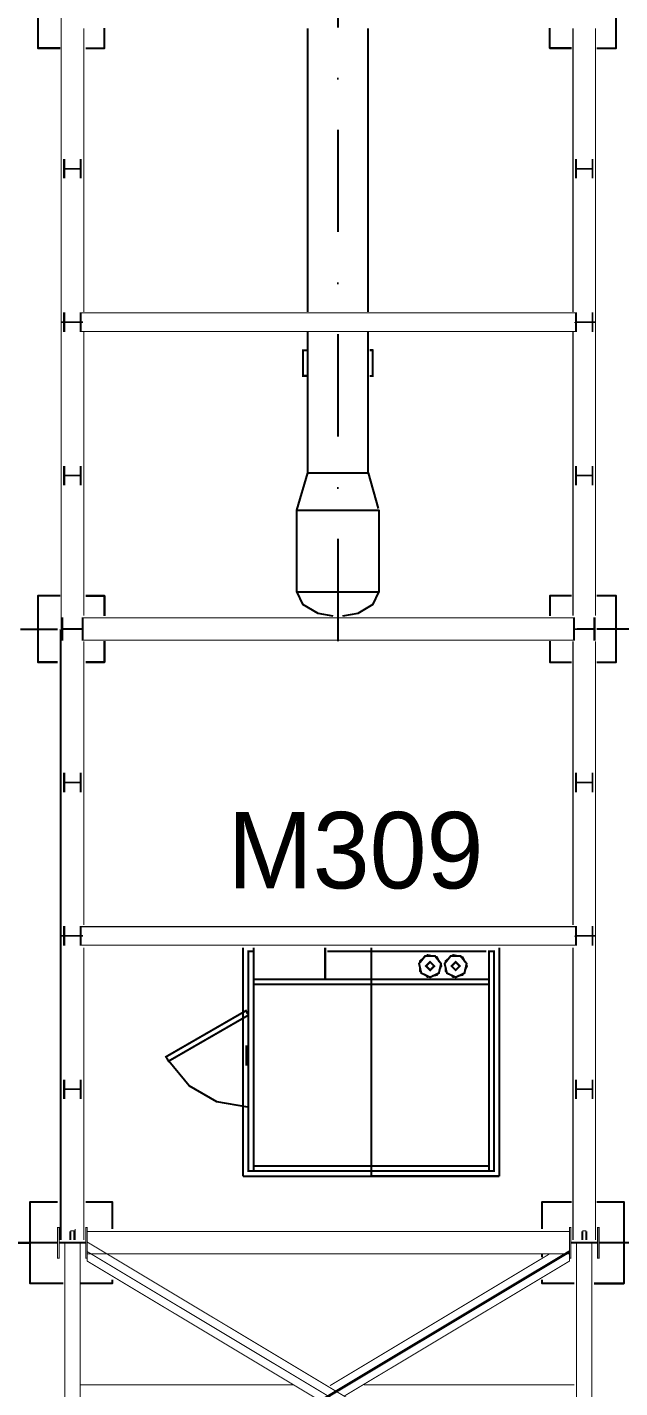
# Model space of a CAD drawing. Extents: x -57244 to 324435, y 15553 to 159369.
# Drawn here: x 176421 to 182210, y 110060 to 123362 of the extents above; entities that cross this region are included whole.
import ezdxf

# ---------------------------------------------------------------- set-up
doc = ezdxf.new("R2010")
doc.units = 0
doc.header["$LTSCALE"] = 2000
doc.header["$MEASUREMENT"] = 0
doc.linetypes.add('DASHDOT', pattern=[1, 0.5, -0.25, 0, -0.25])
doc.layers.add('BASE', color=253, linetype='CONTINUOUS')
doc.styles.add('TXT', font='TXT', dxfattribs={"height": 0.2})

msp = doc.modelspace()

# ---------------------------------------------------------------- linework, layer by layer
at = {"layer": 'BASE', "linetype": 'DASHDOT'}
for p, q in [((179456, 126360, 1661), (179456, 117195, 779)), ((176355, 117478, 150), (176716, 117478, 150)), ((182700, 117478, 150), (181987, 117478, 150)), ((176716, 111478, 150), (176244, 111478, 150)), ((182700, 111478, 150), (182015, 111478, 150))]:
    msp.add_line(p, q, dxfattribs=at)
at = {"layer": 'BASE', "linetype": 'Continuous'}
for p, q in [((176744, 123158), (176526, 123158)), ((176994, 123158), (177176, 123158)), ((181526, 123158), (181738, 123158)), ((181987, 123158), (182176, 123158)), ((176716, 117153), (176526, 117153)), ((177176, 117153), (176994, 117153)), ((181526, 117153), (181738, 117153)), ((181987, 117153), (182176, 117153)), ((178532, 112128, 2710), (178532, 114362, 2710)), ((178532, 112128, 2650), (178532, 114362, 2650)), ((179782, 114362, 2961), (179782, 112128, 2961)), ((181032, 114362, 2710), (181032, 112128, 2710)), ((181032, 114362, 2650), (181032, 112128, 2650)), ((178532, 112128, 2650), (181032, 112128, 2650)), ((178532, 112128, 2710), (179782, 112128, 2961)), ((179782, 112128, 2961), (181032, 112128, 2710)), ((181032, 112128, 2650), (179782, 112128, 2650)), ((175689, 111478, 150), (176451, 111478, 150)), ((181451, 111338, 150), (181451, 111366, 150)), ((181451, 111338, 150), (181451, 111366, 150)), ((176772, 111078), (176451, 111078)), ((177251, 111078), (176938, 111078)), ((181765, 111078), (181451, 111078)), ((181960, 111078), (182251, 111078))]:
    msp.add_line(p, q, dxfattribs=at)
for points, elevation in [([(177176, 123600), (177176, 123808), (176526, 123808), (176526, 123158), (176744, 123158)], 150), ([(177176, 123600), (177176, 123808), (176526, 123808), (176526, 123158), (176744, 123158)], 150), ([(181987, 123158), (182176, 123158), (182176, 123808), (181526, 123808), (181526, 123600)], 150), ([(181987, 123158), (182176, 123158), (182176, 123808), (181526, 123808), (181526, 123600)], 150), ([(176994, 123158), (177176, 123158), (177176, 123351)], 150), ([(176994, 123158), (177176, 123158), (177176, 123351)], 150), ([(181738, 123158), (181526, 123158), (181526, 123351)], 150), ([(181738, 123158), (181526, 123158), (181526, 123351)], 150), ([(179158, 119953), (179116, 119953), (179116, 120203), (179158, 120203)], 600), ([(179768, 119953), (179796, 119953), (179796, 120203), (179768, 120203)], 600), ([(176744, 117803), (176526, 117803), (176526, 117153), (176716, 117153)], 150), ([(176744, 117803), (176526, 117803), (176526, 117153), (176716, 117153)], 150), ([(177176, 117608), (177176, 117803), (176994, 117803)], 150), ([(176994, 117803), (177176, 117803), (177176, 117608)], 150), ([(181738, 117803), (181526, 117803), (181526, 117608)], 150), ([(181738, 117803), (181526, 117803), (181526, 117608)], 150), ([(181987, 117153), (182176, 117153), (182176, 117803), (181987, 117803)], 150), ([(181987, 117153), (182176, 117153), (182176, 117803), (181987, 117803)], 150), ([(176994, 117153), (177176, 117153), (177176, 117358)], 150), ([(177176, 117358), (177176, 117153), (176994, 117153)], 150), ([(181526, 117358), (181526, 117153), (181738, 117153)], 150), ([(181526, 117358), (181526, 117153), (181738, 117153)], 150), ([(178575, 112804), (178274, 112857), (178003, 113013), (177803, 113252)], 400), ([(176772, 111078), (176451, 111078), (176451, 111878), (176716, 111878)], 150), ([(176772, 111078), (176451, 111078), (176451, 111878), (176716, 111878)], 150), ([(176994, 111878), (177251, 111878), (177251, 111615)], 150), ([(176994, 111878), (177251, 111878), (177251, 111615)], 150), ([(181451, 111615), (181451, 111878), (181738, 111878)], 150), ([(181451, 111615), (181451, 111878), (181738, 111878)], 150), ([(181987, 111878), (182251, 111878), (182251, 111078), (181960, 111078)], 150), ([(181987, 111878), (182251, 111878), (182251, 111078), (181960, 111078)], 150), ([(177251, 111116), (177251, 111078), (176938, 111078)], 150), ([(177251, 111116), (177251, 111078), (176938, 111078)], 150), ([(181765, 111078), (181451, 111078), (181451, 111116)], 150), ([(181765, 111078), (181451, 111078), (181451, 111116)], 150)]:
    msp.add_lwpolyline(points, dxfattribs=dict(at, elevation=elevation))
for points, const_width, elevation in [([(176859, 123474), (176753, 123474), (176753, 120481), (176859, 120481)], 10, 6851), ([(176753, 120481), (176753, 123474), (176859, 123474)], 10, 7039), ([(176966, 120481), (176753, 120481), (176753, 123474), (176938, 123474)], 10, 7050), ([(176973, 120576), (176973, 123351)], 10, 6840), ([(176973, 123351), (176973, 120576)], 10, 6851), ([(176973, 120576), (176973, 123351)], 10, 7039), ([(176973, 120576), (176973, 123351)], 10, 7050), ([(179161, 120576), (179161, 123351)], 20, 1300), ([(179751, 120576), (179751, 123351)], 20, 1300), ([(181753, 120576), (181753, 123351)], 10, 7050), ([(181753, 123351), (181753, 120576)], 10, 7039), ([(181753, 120576), (181753, 123351)], 10, 6851), ([(181793, 120481), (181973, 120481), (181973, 123351)], 10, 7050), ([(181866, 120481), (181973, 120481), (181973, 123351)], 10, 6851), ([(181973, 123351), (181973, 120481)], 10, 7039), ([(176949, 120481), (176949, 120568)], 10, 7638), ([(181777, 120388), (181777, 120568), (176949, 120568)], 10, 7629), ([(176753, 120475), (176859, 120475)], 10, 6851), ([(176966, 117482), (176753, 117482), (176753, 120475), (176966, 120475)], 10, 7050), ([(176753, 117497), (176753, 120475), (176966, 120475)], 10, 6840), ([(176866, 120481), (176966, 120481)], 10, 6851), ([(176866, 120475), (176966, 120475)], 10, 7039), ([(176966, 120475), (176866, 120475)], 10, 6851), ([(176949, 120388), (176949, 120475)], 10, 7638), ([(176949, 120388), (181777, 120388)], 10, 7790), ([(176973, 120382), (176973, 117608)], 10, 6840), ([(176973, 117608), (176973, 120382)], 10, 7039), ([(176973, 120382), (176973, 117608)], 10, 6851), ([(176973, 120382), (176973, 117608)], 10, 7050), ([(179161, 119006), (179161, 120382)], 20, 1300), ([(179751, 120382), (179751, 119006)], 20, 1300), ([(181753, 120382), (181753, 117608)], 10, 6840), ([(181753, 120382), (181753, 117608)], 10, 7050), ([(181753, 120382), (181753, 117608)], 10, 7039), ([(181973, 117608), (181973, 120475), (181765, 120475)], 10, 7050), ([(181765, 120475), (181973, 120475)], 10, 6840), ([(181859, 120475), (181765, 120475)], 10, 7039), ([(181793, 120481), (181859, 120481)], 10, 6851), ([(181866, 120475), (181973, 120475), (181973, 117608)], 10, 6851), ([(179158, 120203), (179116, 120203), (179116, 119953), (179158, 119953)], 20, 600), ([(179768, 119953), (179796, 119953), (179796, 120203), (179768, 120203)], 20, 600), ([(176968, 117386), (176968, 117588), (176966, 117588)], 10, 150), ([(176968, 117368), (176968, 117588)], 10, 7590), ([(176968, 117588), (181758, 117588), (181758, 117481)], 10, 7789), ([(176968, 117368), (176968, 117588)], 10, 7800), ([(176968, 117588), (181758, 117588), (181758, 117386)], 10, 7590), ([(176968, 117481), (176968, 117588)], 10, 7789), ([(176968, 117481), (176968, 117588)], 10, 7601), ([(181758, 117481), (181758, 117588)], 10, 7601), ([(181758, 117588), (181758, 117368)], 10, 7800), ([(176744, 117474), (176743, 117474)], 10, 6773), ([(176966, 117474), (176753, 117474), (176753, 114501)], 10, 6840), ([(176859, 117474), (176753, 117474), (176753, 114501)], 10, 7039), ([(176966, 114481), (176753, 114481), (176753, 117474), (176966, 117474)], 10, 7050), ([(176859, 117482), (176772, 117482)], 10, 6851), ([(176966, 117482), (176866, 117482)], 10, 6851), ([(181738, 117368), (176968, 117368), (176968, 117474)], 10, 7601), ([(176968, 117368), (176968, 117474)], 10, 7789), ([(181758, 117474), (181758, 117386)], 10, 7601), ([(181758, 117474), (181758, 117386)], 10, 7789), ([(181765, 117474), (181960, 117474)], 10, 7050), ([(181765, 117474), (181859, 117474)], 10, 6851), ([(181793, 117482), (181859, 117482)], 10, 7039), ([(181960, 117482), (181793, 117482)], 10, 7050), ([(181793, 117482), (181960, 117482)], 10, 6840), ([(181866, 117482), (181960, 117482)], 10, 7039), ([(181866, 117474), (181960, 117474)], 10, 7039), ([(181960, 117474), (181866, 117474)], 10, 6851), ([(176968, 117368), (181738, 117368)], 10, 7789), ([(176973, 114584), (176973, 117358)], 10, 7050), ([(176973, 114584), (176973, 117358)], 10, 7039), ([(181753, 114584), (181753, 117358)], 10, 7050), ([(181793, 114481), (181973, 114481), (181973, 117358)], 10, 7050), ([(181973, 117358), (181973, 114481), (181866, 114481)], 10, 6851), ([(181973, 114481), (181973, 117358)], 10, 7039), ([(176949, 114568), (181777, 114568), (181777, 114388), (176949, 114388)], 10, 7629), ([(176949, 114568), (181777, 114568), (181777, 114481)], 10, 7790), ([(176949, 114481), (176949, 114568), (181777, 114568)], 10, 7638), ([(176743, 114481), (176772, 114481)], 10, 5486), ([(176859, 114475), (176753, 114475), (176753, 111504)], 10, 7039), ([(176753, 111504), (176753, 114475)], 10, 6851), ([(176966, 114475), (176753, 114475), (176753, 111504)], 10, 7050), ([(176859, 114481), (176772, 114481)], 10, 6851), ([(176966, 114481), (176866, 114481)], 10, 6851), ([(176966, 114475), (176866, 114475)], 10, 7039), ([(176949, 114475), (176949, 114388), (181777, 114388), (181777, 114475)], 10, 7638), ([(181777, 114475), (181777, 114388), (176949, 114388)], 10, 7790), ([(181859, 114475), (181765, 114475)], 10, 6851), ([(181765, 114475), (181973, 114475), (181973, 111504)], 10, 7050), ([(181793, 114481), (181859, 114481)], 10, 6851), ([(176973, 111504), (176973, 114362)], 10, 7039), ([(176973, 111504), (176973, 114362)], 10, 7050), ([(178582, 114328), (178582, 112178), (178632, 112178), (178632, 114328)], 20, 400), ([(178632, 114362), (178632, 114053), (179332, 114053), (179332, 114362)], 20, 2650), ([(178632, 114003), (178632, 114053), (178632, 114328)], 20, 2650), ([(178632, 114328), (178632, 114053)], 20, 2100), ([(179352, 114328), (180905, 114328)], 20, 400), ([(180323, 114283), (180332, 114290), (180378, 114280)], 20, 1900), ([(180368, 114282), (180368, 114282)], 20, 1900), ([(180447, 114223), (180425, 114269), (180406, 114273)], 20, 1900), ([(180406, 114273), (180425, 114269)], 20, 400), ([(180628, 114280), (180582, 114290), (180572, 114282)], 20, 1900), ([(180656, 114273), (180675, 114269), (180697, 114223)], 20, 1900), ([(180982, 112178), (180982, 114328)], 20, 400), ([(181753, 114362), (181753, 111504)], 10, 7050), ([(181753, 111504), (181753, 114362)], 10, 6851), ([(180283, 114251), (180258, 114231), (180258, 114223)], 20, 1900), ([(180258, 114218), (180258, 114218)], 20, 1900), ([(180267, 114127), (180258, 114135), (180258, 114168)], 20, 1900), ([(180441, 114236), (180441, 114236)], 20, 1900), ([(180446, 114140), (180459, 114168)], 20, 1900), ([(180461, 114194), (180467, 114183), (180461, 114172)], 20, 1900), ([(180508, 114223), (180508, 114231), (180533, 114251)], 20, 1900), ([(180508, 114218), (180508, 114218)], 20, 1900), ([(180517, 114128), (180508, 114135), (180508, 114168)], 20, 1900), ([(180696, 114140), (180717, 114183), (180711, 114194)], 20, 1900), ([(180905, 114003), (178632, 114003), (178632, 114053), (180932, 114053), (180932, 114029)], 20, 400), ([(178632, 114053), (178632, 114003)], 20, 400), ([(180321, 114085), (180332, 114076), (180350, 114080)], 20, 1900), ([(180378, 114086), (180425, 114097), (180433, 114112)], 20, 1900), ([(180600, 114080), (180582, 114076), (180571, 114085)], 20, 1900), ([(180628, 114086), (180675, 114097), (180683, 114112)], 20, 1900), ([(178575, 113715), (178557, 113746), (177777, 113296), (177802, 113253), (178575, 113699)], 20, 2500), ([(177777, 113296), (178557, 113746), (178575, 113715)], 20, 400), ([(177802, 113253), (178575, 113699)], 20, 400), ([(178561, 113208), (178561, 113408)], 20, 1650), ([(180932, 112178), (178632, 112178), (178632, 112228), (180932, 112228)], 20, 400), ([(178632, 112228), (178632, 112228)], 20, 400), ([(178632, 112228), (178632, 112178)], 20, 2650), ([(176888, 111504), (176888, 111608), (176883, 111608)], 10, 7789), ([(176888, 111504), (176888, 111608), (176883, 111608)], 10, 7789), ([(177008, 111615), (177008, 111628), (176994, 111628), (176994, 111615)], 10, 150), ([(181718, 111615), (181718, 111628), (181732, 111628), (181732, 111615)], 10, 150), ([(181793, 111474), (181994, 111474), (181994, 111328), (182008, 111328), (182008, 111628), (181994, 111628), (181994, 111482), (181987, 111482)], 10, 150), ([(176718, 111477), (176718, 111328), (176732, 111328), (176732, 111474), (176772, 111474)], 10, 150), ([(176938, 111474), (176788, 111474)], 10, 7800), ([(176788, 111474), (176788, 93478), (176938, 93478), (176938, 96578)], 10, 7650), ([(176788, 111474), (176788, 93478), (176788, 111474), (176938, 111474), (176938, 93478), (176788, 93478)], 10, 7800), ([(176788, 111474), (176938, 111474)], 10, 7800), ([(176994, 111474), (176799, 111474)], 10, 150), ([(176838, 111504), (176838, 111588)], 10, 7789), ([(176838, 111588), (176838, 111504)], 10, 7789), ([(176878, 111504), (176878, 111594), (176848, 111594)], 10, 7789), ([(176878, 111504), (176878, 111594), (176848, 111594), (176848, 111504)], 10, 7789), ([(176938, 108619), (176938, 111474)], 10, 7650), ([(176994, 111504), (176994, 111482), (176994, 111482)], 10, 150), ([(177008, 111588), (177008, 111449)], 10, 7590), ([(177008, 111588), (177008, 111481)], 10, 7789), ([(181718, 111481), (181718, 111588), (177008, 111588), (177008, 111481)], 10, 7601), ([(177008, 111368), (177008, 111588)], 10, 7800), ([(177008, 111477), (177008, 111504)], 10, 150), ([(177008, 111474), (177008, 111449)], 10, 7789), ([(177008, 111449), (177008, 111474)], 10, 7601), ([(181718, 111588), (181718, 111368)], 10, 7800), ([(181718, 111504), (181718, 111449)], 10, 150), ([(181718, 111474), (181718, 111393)], 10, 7601), ([(181738, 111482), (181732, 111482), (181732, 111504)], 10, 150), ([(181732, 111449), (181732, 111474), (181765, 111474)], 10, 150), ([(181788, 111474), (181938, 111474)], 10, 7800), ([(181788, 111474), (181938, 111474), (181938, 93478), (181788, 93478)], 10, 7650), ([(181788, 93478), (181788, 111474), (181788, 93478), (181938, 93478), (181938, 111474), (181788, 111474)], 10, 7800), ([(181938, 111474), (181788, 111474)], 10, 7800), ([(181838, 111504), (181838, 111588)], 10, 7789), ([(181838, 111504), (181838, 111588)], 10, 7789), ([(181878, 111504), (181878, 111594), (181848, 111594), (181848, 111504)], 10, 7789), ([(181878, 111594), (181878, 111504)], 10, 7789), ([(181888, 111588), (181888, 111504)], 10, 7789), ([(181888, 111588), (181888, 111504)], 10, 7789), ([(176937, 108523), (181718, 111391)], 10, 7800), ([(179352, 109984), (177008, 111391), (177008, 111382)], 10, 7720), ([(177008, 111391), (181788, 108523)], 10, 7800), ([(179252, 109951), (177008, 111298), (177008, 111382)], 10, 7792), ([(177132, 111368), (181654, 111368)], 10, 7789), ([(177132, 111368), (181516, 111368)], 10, 7601), ([(179379, 110081), (181520, 111366)], 10, 7728), ([(181718, 111366), (181718, 111298), (179519, 109979)], 10, 7728), ([(181627, 111336), (181599, 111320)], 10, 7720), ([(181627, 111336), (181599, 111320)], 10, 7720), ([(181654, 111353), (181676, 111366)], 10, 7720), ([(181654, 111353), (181676, 111366)], 10, 7720), ([(181679, 111368), (181664, 111368)], 10, 7800), ([(181682, 111379), (181718, 111400)], 10, 7789), ([(181682, 111370), (181718, 111391)], 10, 7789), ([(181710, 111386), (181682, 111370)], 10, 7720), ([(181710, 111386), (181682, 111370)], 10, 7720), ([(181710, 111368), (181682, 111368)], 10, 7601), ([(181710, 111368), (181682, 111368)], 10, 7789), ([(181718, 111393), (181718, 111421)], 10, 7720), ([(181718, 111421), (181718, 111400)], 10, 7728), ([(181718, 111400), (181718, 111391)], 10, 7800), ([(181718, 111298), (179519, 109979)], 10, 7720), ([(181488, 111253), (181460, 111236)], 10, 7720), ([(181460, 111236), (181488, 111253)], 10, 7720), ([(181516, 111270), (181537, 111282)], 10, 7720), ([(181516, 111270), (181537, 111282)], 10, 7720), ([(181183, 111070), (181211, 111087)], 10, 7720), ([(181183, 111070), (181211, 111087)], 10, 7720), ([(181238, 111103), (181259, 111116)], 10, 7720), ([(181259, 111116), (181238, 111103)], 10, 7720), ([(181349, 111170), (181322, 111153)], 10, 7720), ([(181322, 111153), (181349, 111170)], 10, 7720), ([(181377, 111187), (181398, 111199)], 10, 7720), ([(181377, 111187), (181398, 111199)], 10, 7720), ([(180982, 110950), (180961, 110937)], 10, 7720), ([(180961, 110937), (180982, 110950)], 10, 7720), ([(181072, 111003), (181044, 110987)], 10, 7720), ([(181044, 110987), (181072, 111003)], 10, 7720), ([(181100, 111020), (181121, 111033)], 10, 7720), ([(181121, 111033), (181100, 111020)], 10, 7720), ([(180767, 110820), (180794, 110837)], 10, 7720), ([(180794, 110837), (180767, 110820)], 10, 7720), ([(180822, 110854), (180843, 110866)], 10, 7720), ([(180822, 110854), (180843, 110866)], 10, 7720), ([(180933, 110920), (180905, 110904)], 10, 7720), ([(180933, 110920), (180905, 110904)], 10, 7720), ([(180489, 110654), (180517, 110670)], 10, 7720), ([(180517, 110670), (180489, 110654)], 10, 7720), ([(180545, 110687), (180566, 110700)], 10, 7720), ([(180545, 110687), (180566, 110700)], 10, 7720), ([(180628, 110737), (180656, 110754)], 10, 7720), ([(180628, 110737), (180656, 110754)], 10, 7720), ([(180705, 110783), (180683, 110770)], 10, 7720), ([(180705, 110783), (180683, 110770)], 10, 7720), ([(180378, 110587), (180350, 110571)], 10, 7720), ([(180350, 110571), (180378, 110587)], 10, 7720), ([(180406, 110604), (180427, 110617)], 10, 7720), ([(180406, 110604), (180427, 110617)], 10, 7720), ([(180101, 110421), (180073, 110404)], 10, 7720), ([(180073, 110404), (180101, 110421)], 10, 7720), ([(180150, 110450), (180129, 110437)], 10, 7720), ([(180129, 110437), (180150, 110450)], 10, 7720), ([(180212, 110487), (180240, 110504)], 10, 7720), ([(180240, 110504), (180212, 110487)], 10, 7720), ([(180288, 110533), (180267, 110521)], 10, 7720), ([(180267, 110521), (180288, 110533)], 10, 7720), ([(179872, 110284), (179851, 110271)], 10, 7720), ([(179872, 110284), (179851, 110271)], 10, 7720), ([(179962, 110338), (179934, 110321)], 10, 7720), ([(179962, 110338), (179934, 110321)], 10, 7720), ([(180011, 110367), (179990, 110354)], 10, 7720), ([(180011, 110367), (179990, 110354)], 10, 7720), ([(179657, 110154), (179685, 110171)], 10, 7720), ([(179657, 110154), (179685, 110171)], 10, 7720), ([(179734, 110200), (179712, 110188)], 10, 7720), ([(179712, 110188), (179734, 110200)], 10, 7720), ([(179823, 110254), (179796, 110238)], 10, 7720), ([(179796, 110238), (179823, 110254)], 10, 7720), ([(176938, 110088), (179019, 110088)], 10, 6300), ([(176938, 110088), (179019, 110088)], 10, 6101), ([(179518, 110071), (179546, 110088)], 10, 7720), ([(179518, 110071), (179546, 110088)], 10, 7720), ([(179595, 110117), (179574, 110105)], 10, 7720), ([(179574, 110105), (179595, 110117)], 10, 7720), ([(181765, 110088), (179712, 110088)], 10, 6300), ([(181765, 110088), (179712, 110088)], 10, 6101)]:
    msp.add_lwpolyline(points, dxfattribs=dict(at, const_width=const_width, elevation=elevation))
for points, const_width, elevation in [([(176939, 121888), (176948, 121888), (176948, 122068), (176939, 122068), (176939, 121981), (176787, 121981), (176787, 122068), (176777, 122068), (176777, 121888), (176787, 121888), (176787, 121975), (176939, 121975)], 10, 7050), ([(181939, 121975), (181939, 121888), (181948, 121888), (181948, 122068), (181939, 122068), (181939, 121981), (181787, 121981), (181787, 122068), (181777, 122068), (181777, 121888), (181787, 121888), (181787, 121975)], 10, 7050), ([(176939, 120568), (176948, 120568), (176948, 120388), (176939, 120388), (176939, 120475), (176787, 120475), (176787, 120388), (176777, 120388), (176777, 120568), (176787, 120568), (176787, 120481), (176939, 120481)], 10, 7800), ([(176949, 120388), (181777, 120388), (181777, 120568), (176949, 120568)], 10, 7800), ([(181939, 120388), (181948, 120388), (181948, 120568), (181939, 120568), (181939, 120481), (181787, 120481), (181787, 120568), (181777, 120568), (181777, 120388), (181787, 120388), (181787, 120475), (181939, 120475)], 10, 7800), ([(176939, 118975), (176939, 118888), (176948, 118888), (176948, 119068), (176939, 119068), (176939, 118981), (176787, 118981), (176787, 119068), (176777, 119068), (176777, 118888), (176787, 118888), (176787, 118975)], 10, 7050), ([(181777, 118888), (181787, 118888), (181787, 118975), (181939, 118975), (181939, 118888), (181948, 118888), (181948, 119068), (181939, 119068), (181939, 118981), (181787, 118981), (181787, 119068), (181777, 119068)], 10, 7050), ([(176758, 117368), (176758, 117588), (176769, 117588), (176769, 117481), (176957, 117481), (176957, 117588), (176968, 117588), (176968, 117368), (176957, 117368), (176957, 117474), (176769, 117474), (176769, 117368)], 10, 7800), ([(181758, 117588), (181758, 117368), (176968, 117368), (176968, 117588)], 10, 7800), ([(181957, 117368), (181957, 117474), (181769, 117474), (181769, 117368), (181758, 117368), (181758, 117588), (181769, 117588), (181769, 117481), (181957, 117481), (181957, 117588), (181968, 117588), (181968, 117368)], 10, 7800), ([(176787, 115888), (176777, 115888), (176777, 116068), (176787, 116068), (176787, 115981), (176939, 115981), (176939, 116068), (176948, 116068), (176948, 115888), (176939, 115888), (176939, 115975), (176787, 115975)], 10, 7050), ([(181787, 115981), (181939, 115981), (181939, 116068), (181948, 116068), (181948, 115888), (181939, 115888), (181939, 115975), (181787, 115975), (181787, 115888), (181777, 115888), (181777, 116068), (181787, 116068)], 10, 7050), ([(176787, 114481), (176787, 114568), (176777, 114568), (176777, 114388), (176787, 114388), (176787, 114475), (176939, 114475), (176939, 114388), (176948, 114388), (176948, 114568), (176939, 114568), (176939, 114481)], 10, 7800), ([(176949, 114388), (176949, 114568), (181777, 114568), (181777, 114388)], 10, 7800), ([(181939, 114388), (181948, 114388), (181948, 114568), (181939, 114568), (181939, 114481), (181787, 114481), (181787, 114568), (181777, 114568), (181777, 114388), (181787, 114388), (181787, 114475), (181939, 114475)], 10, 7800), ([(178632, 112178), (178632, 114328), (178582, 114328), (178582, 112178)], 20, 2650), ([(180404, 114282), (180309, 114282), (180249, 114207), (180271, 114114), (180357, 114073), (180443, 114114), (180464, 114207)], 20, 1900), ([(180654, 114282), (180559, 114282), (180499, 114207), (180521, 114114), (180607, 114073), (180693, 114114), (180714, 114207)], 20, 1900), ([(180982, 114328), (180982, 112178), (180932, 112178), (180932, 114328)], 20, 2650), ([(180397, 114183), (180357, 114223), (180317, 114183), (180357, 114143)], 20, 2100), ([(180567, 114183), (180607, 114223), (180647, 114183), (180607, 114143)], 20, 2100), ([(178632, 114053), (180932, 114053), (180932, 114003), (178632, 114003)], 20, 2650), ([(176787, 112888), (176777, 112888), (176777, 113068), (176787, 113068), (176787, 112981), (176939, 112981), (176939, 113068), (176948, 113068), (176948, 112888), (176939, 112888), (176939, 112975), (176787, 112975)], 10, 7050), ([(181948, 112888), (181939, 112888), (181939, 112975), (181787, 112975), (181787, 112888), (181777, 112888), (181777, 113068), (181787, 113068), (181787, 112981), (181939, 112981), (181939, 113068), (181948, 113068)], 10, 7050), ([(178632, 112178), (180932, 112178), (180932, 112228), (178632, 112228)], 20, 2650), ([(176732, 111328), (176732, 111474), (176994, 111474), (176994, 111328), (177008, 111328), (177008, 111628), (176994, 111628), (176994, 111482), (176732, 111482), (176732, 111628), (176718, 111628), (176718, 111328)], 10, 7800), ([(181732, 111474), (181732, 111328), (181718, 111328), (181718, 111628), (181732, 111628), (181732, 111482), (181994, 111482), (181994, 111628), (182008, 111628), (182008, 111328), (181994, 111328), (181994, 111474)], 10, 7800), ([(177008, 111368), (181718, 111368), (181718, 111588), (177008, 111588)], 10, 7800), ([(177008, 111484), (181788, 108616), (181788, 108523), (177008, 111391)], 10, 7800), ([(176937, 108532), (181718, 111400), (181718, 111391), (176937, 108523)], 10, 7800), ([(176937, 108523), (176937, 108513), (181718, 111382), (181718, 111391)], 10, 7800), ([(181788, 108523), (177008, 111391), (177008, 111298), (181788, 108429)], 10, 7800)]:
    msp.add_lwpolyline(points, close=True, dxfattribs=dict(at, const_width=const_width, elevation=elevation))
at = {"layer": 'BASE', "linetype": 'Continuous', "const_width": 20}
for points in [[(179158, 119953), (179116, 119953)], [(179796, 119953), (179768, 119953)]]:
    msp.add_lwpolyline(points, dxfattribs=at)
at = {"layer": 'BASE', "linetype": 'Continuous', "extrusion": (0, -1, 0), "const_width": 20, "elevation": -119006}
msp.add_lwpolyline([(179751, 1300), (179711, 1448)], dxfattribs=at)
at = {"layer": 'BASE', "linetype": 'Continuous', "extrusion": (0, 1, 0), "const_width": 20, "elevation": 118640}
msp.add_lwpolyline([(-179056, 1300), (-179109, 1500)], dxfattribs=at)
at = {"layer": 'BASE', "linetype": 'Continuous', "extrusion": (0, -0.395023, 0.918671), "const_width": 10, "elevation": -40171}
msp.add_lwpolyline([(176772, 107342), (176743, 107342), (176743, 110601), (176744, 110601)], dxfattribs=at)
at = {"layer": 'BASE', "linetype": 'Continuous', "extrusion": (0, 0.395028, 0.918669), "const_width": 10, "elevation": 50273}
msp.add_lwpolyline([(-176772, -102993), (-176743, -102993), (-176743, -99759)], dxfattribs=at)
at = {"layer": 'BASE', "linetype": 'Continuous', "extrusion": (-1, 0, 0), "const_width": 10, "elevation": -176743}
msp.add_lwpolyline([(-111504, 6763), (-114475, 5486)], dxfattribs=at)
at = {"layer": 'BASE', "linetype": 'Continuous', "extrusion": (1, 0, 0), "const_width": 10}
for points, elevation in [([(111504, 7699), (111594, 7789), (111504, 7789)], 176848), ([(111504, 7699), (111594, 7789), (111504, 7789)], 181848), ([(111368, 7792), (111368, 7800)], 177201)]:
    msp.add_lwpolyline(points, dxfattribs=dict(at, elevation=elevation))
at = {"layer": 'BASE', "linetype": 'Continuous', "extrusion": (0, -0.707107, 0.707107), "const_width": 10, "elevation": -73401}
msp.add_lwpolyline([(181878, 84290), (181878, 84416), (181848, 84416)], dxfattribs=at)
at = {"layer": 'BASE', "linetype": 'Continuous'}
for points in [[(179056, 118640, 1300), (179161, 119006, 1300), (179200, 119006, 1447), (179308, 119006, 1555), (179456, 119006, 1595), (179603, 119006, 1555), (179711, 119006, 1447), (179751, 119006, 1300), (179851, 118656, 1300)], [(179505, 117608, 1309), (179653, 117632, 1335), (179802, 117720, 1300), (179856, 117840, 1300), (179802, 117840, 1500), (179656, 117840, 1646), (179456, 117840, 1700), (179256, 117840, 1646), (179109, 117840, 1500), (179056, 117840, 1300), (179109, 117720, 1300), (179259, 117632, 1335), (179406, 117608, 1309)]]:
    msp.add_polyline3d(points, dxfattribs=at)
msp.add_polyline3d([(179656, 117840, 1646), (179456, 117840, 1700), (179256, 117840, 1646), (179109, 117840, 1500), (179056, 117840, 1300), (179056, 118640, 1300), (179109, 118640, 1500), (179256, 118640, 1646), (179456, 118640, 1700), (179656, 118640, 1646), (179802, 118640, 1500), (179856, 118640, 1300), (179856, 117840, 1300), (179802, 117840, 1500)], close=True, dxfattribs=at)

# ---------------------------------------------------------------- texts
at = {"layer": 'BASE', "linetype": 'Continuous', "style": 'TXT'}
msp.add_text('M309', height=747.5, dxfattribs=at).set_placement((178378, 114942, 33950))

doc.saveas('drawing.dxf')
